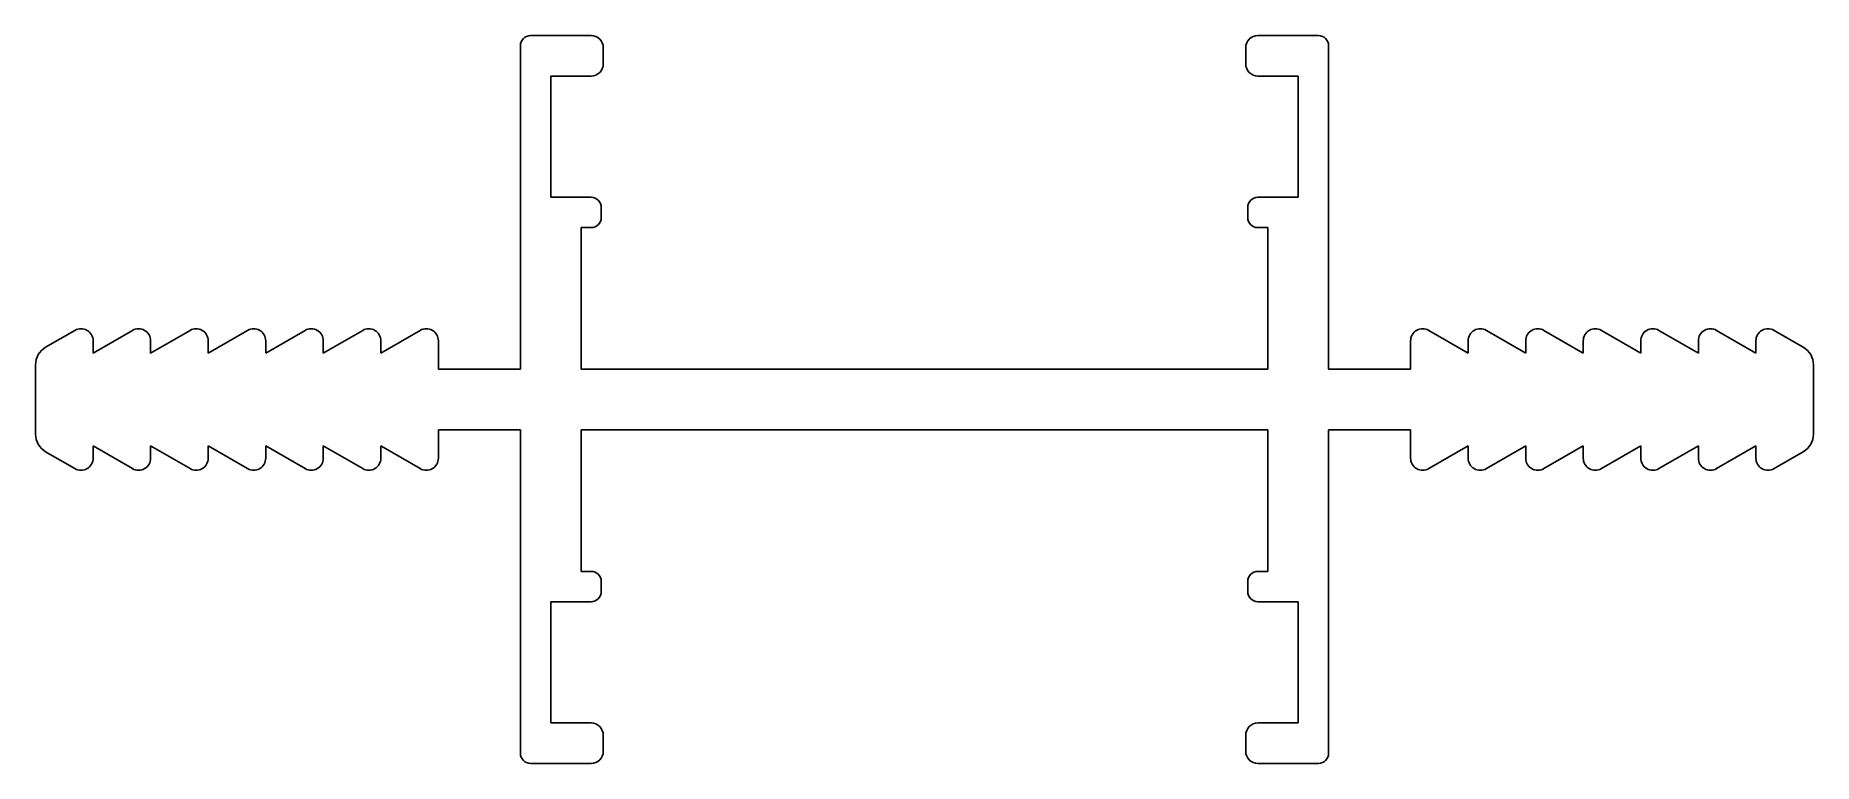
# Model space of a CAD drawing. Extents: x 148.7 to 192.7, y 538.1 to 556.1.
import ezdxf

# ---------------------------------------------------------------- set-up
doc = ezdxf.new("R2010")
doc.units = 0
doc.layers.get('0').update_dxf_attribs({"linetype": 'CONTINUOUS'})

msp = doc.modelspace()

# ---------------------------------------------------------------- linework, layer by layer
for p, q in [((160.679, 555.835), (160.679, 547.835)), ((160.929, 556.085), (162.429, 556.085)), ((162.729, 555.785), (162.729, 555.385)), ((178.629, 555.785), (178.629, 555.385)), ((180.429, 556.085), (178.929, 556.085)), ((180.679, 555.835), (180.679, 547.835)), ((161.429, 555.085), (161.429, 552.085)), ((161.429, 555.085), (162.429, 555.085)), ((179.929, 555.085), (178.929, 555.085)), ((179.929, 555.085), (179.929, 552.085)), ((161.429, 552.085), (162.429, 552.085)), ((162.679, 551.835), (162.679, 551.585)), ((178.679, 551.835), (178.679, 551.585)), ((179.929, 552.085), (178.929, 552.085)), ((162.179, 551.335), (162.179, 547.835)), ((162.429, 551.335), (162.179, 551.335)), ((178.929, 551.335), (179.179, 551.335)), ((179.179, 551.335), (179.179, 547.835)), ((149.654, 548.795), (148.929, 548.377)), ((151.078, 548.795), (150.104, 548.232)), ((152.502, 548.795), (151.528, 548.232)), ((153.926, 548.795), (152.952, 548.232)), ((155.351, 548.795), (154.376, 548.232)), ((156.775, 548.795), (155.801, 548.232)), ((158.199, 548.795), (157.225, 548.232)), ((183.159, 548.795), (184.134, 548.232)), ((184.584, 548.795), (185.558, 548.232)), ((186.008, 548.795), (186.982, 548.232)), ((187.432, 548.795), (188.406, 548.232)), ((188.856, 548.795), (189.831, 548.232)), ((190.281, 548.795), (191.255, 548.232)), ((191.705, 548.795), (192.429, 548.377)), ((150.104, 548.232), (150.104, 548.535)), ((151.528, 548.232), (151.528, 548.535)), ((152.952, 548.232), (152.952, 548.535)), ((154.376, 548.232), (154.376, 548.535)), ((155.801, 548.232), (155.801, 548.535)), ((157.225, 548.232), (157.225, 548.535)), ((158.649, 547.835), (158.649, 548.535)), ((182.709, 547.835), (182.709, 548.535)), ((184.134, 548.232), (184.134, 548.535)), ((185.558, 548.232), (185.558, 548.535)), ((186.982, 548.232), (186.982, 548.535)), ((188.406, 548.232), (188.406, 548.535)), ((189.831, 548.232), (189.831, 548.535)), ((191.255, 548.232), (191.255, 548.535)), ((148.679, 547.944), (148.679, 546.227)), ((160.679, 547.835), (158.649, 547.835)), ((162.179, 547.835), (179.179, 547.835)), ((180.679, 547.835), (182.709, 547.835)), ((192.679, 547.944), (192.679, 546.227)), ((158.649, 546.335), (158.649, 545.635)), ((160.679, 546.335), (158.649, 546.335)), ((160.679, 546.335), (160.679, 538.335)), ((162.179, 542.835), (162.179, 546.335)), ((162.179, 546.335), (179.179, 546.335)), ((179.179, 542.835), (179.179, 546.335)), ((180.679, 546.335), (180.679, 538.335)), ((180.679, 546.335), (182.709, 546.335)), ((182.709, 546.335), (182.709, 545.635)), ((149.654, 545.375), (148.929, 545.794)), ((150.104, 545.938), (150.104, 545.635)), ((151.078, 545.375), (150.104, 545.938)), ((151.528, 545.938), (151.528, 545.635)), ((152.502, 545.375), (151.528, 545.938)), ((152.952, 545.938), (152.952, 545.635)), ((153.926, 545.375), (152.952, 545.938)), ((154.376, 545.938), (154.376, 545.635)), ((155.351, 545.375), (154.376, 545.938)), ((155.801, 545.938), (155.801, 545.635)), ((156.775, 545.375), (155.801, 545.938)), ((157.225, 545.938), (157.225, 545.635)), ((158.199, 545.375), (157.225, 545.938)), ((183.159, 545.375), (184.134, 545.938)), ((184.134, 545.938), (184.134, 545.635)), ((184.584, 545.375), (185.558, 545.938)), ((185.558, 545.938), (185.558, 545.635)), ((186.008, 545.375), (186.982, 545.938)), ((186.982, 545.938), (186.982, 545.635)), ((187.432, 545.375), (188.406, 545.938)), ((188.406, 545.938), (188.406, 545.635)), ((188.856, 545.375), (189.831, 545.938)), ((189.831, 545.938), (189.831, 545.635)), ((190.281, 545.375), (191.255, 545.938)), ((191.255, 545.938), (191.255, 545.635)), ((191.705, 545.375), (192.429, 545.794)), ((162.429, 542.835), (162.179, 542.835)), ((162.679, 542.335), (162.679, 542.585)), ((178.679, 542.335), (178.679, 542.585)), ((178.929, 542.835), (179.179, 542.835)), ((161.429, 539.085), (161.429, 542.085)), ((161.429, 542.085), (162.429, 542.085)), ((179.929, 542.085), (178.929, 542.085)), ((179.929, 539.085), (179.929, 542.085)), ((161.429, 539.085), (162.429, 539.085)), ((179.929, 539.085), (178.929, 539.085)), ((162.729, 538.385), (162.729, 538.785)), ((178.629, 538.385), (178.629, 538.785)), ((160.929, 538.085), (162.429, 538.085)), ((180.429, 538.085), (178.929, 538.085))]:
    msp.add_line(p, q)
for centre, radius, start, end in [((160.929, 555.835), 0.25, 90, 180), ((162.429, 555.785), 0.3, 0, 90), ((178.929, 555.785), 0.3, 90, 180), ((180.429, 555.835), 0.25, 0, 90), ((162.429, 555.385), 0.3, 270, 0), ((178.929, 555.385), 0.3, 180, 270), ((162.429, 551.835), 0.25, 0, 90), ((178.929, 551.835), 0.25, 90, 180), ((162.429, 551.585), 0.25, 270, 0), ((178.929, 551.585), 0.25, 180, 270), ((149.804, 548.535), 0.3, 0, 120), ((151.228, 548.535), 0.3, 0, 120), ((152.652, 548.535), 0.3, 0, 120), ((154.076, 548.535), 0.3, 0, 120), ((155.501, 548.535), 0.3, 0, 120), ((156.925, 548.535), 0.3, 0, 120), ((158.349, 548.535), 0.3, 0, 120), ((183.009, 548.535), 0.3, 60, 180), ((184.434, 548.535), 0.3, 60, 180), ((185.858, 548.535), 0.3, 60, 180), ((187.282, 548.535), 0.3, 60, 180), ((188.706, 548.535), 0.3, 60, 180), ((190.131, 548.535), 0.3, 60, 180), ((191.555, 548.535), 0.3, 60, 180), ((149.179, 547.944), 0.5, 120, 180), ((192.179, 547.944), 0.5, 0, 60), ((149.179, 546.227), 0.5, 180, 240), ((192.179, 546.227), 0.5, 300, 0), ((149.804, 545.635), 0.3, 240, 360), ((151.228, 545.635), 0.3, 240, 360), ((152.652, 545.635), 0.3, 240, 0), ((154.076, 545.635), 0.3, 240, 0), ((155.501, 545.635), 0.3, 240, 360), ((156.925, 545.635), 0.3, 240, 360), ((158.349, 545.635), 0.3, 240, 0), ((183.009, 545.635), 0.3, 180, 300), ((184.434, 545.635), 0.3, 180, 300), ((185.858, 545.635), 0.3, 180, 300), ((187.282, 545.635), 0.3, 180, 300), ((188.706, 545.635), 0.3, 180, 300), ((190.131, 545.635), 0.3, 180, 300), ((191.555, 545.635), 0.3, 180, 300), ((162.429, 542.585), 0.25, 0, 90), ((178.929, 542.585), 0.25, 90, 180), ((162.429, 542.335), 0.25, 270, 0), ((178.929, 542.335), 0.25, 180, 270), ((162.429, 538.785), 0.3, 0, 90), ((178.929, 538.785), 0.3, 90, 180), ((160.929, 538.335), 0.25, 180, 270), ((162.429, 538.385), 0.3, 270, 0), ((178.929, 538.385), 0.3, 180, 270), ((180.429, 538.335), 0.25, 270, 0)]:
    msp.add_arc(centre, radius, start, end)

doc.saveas('drawing.dxf')
